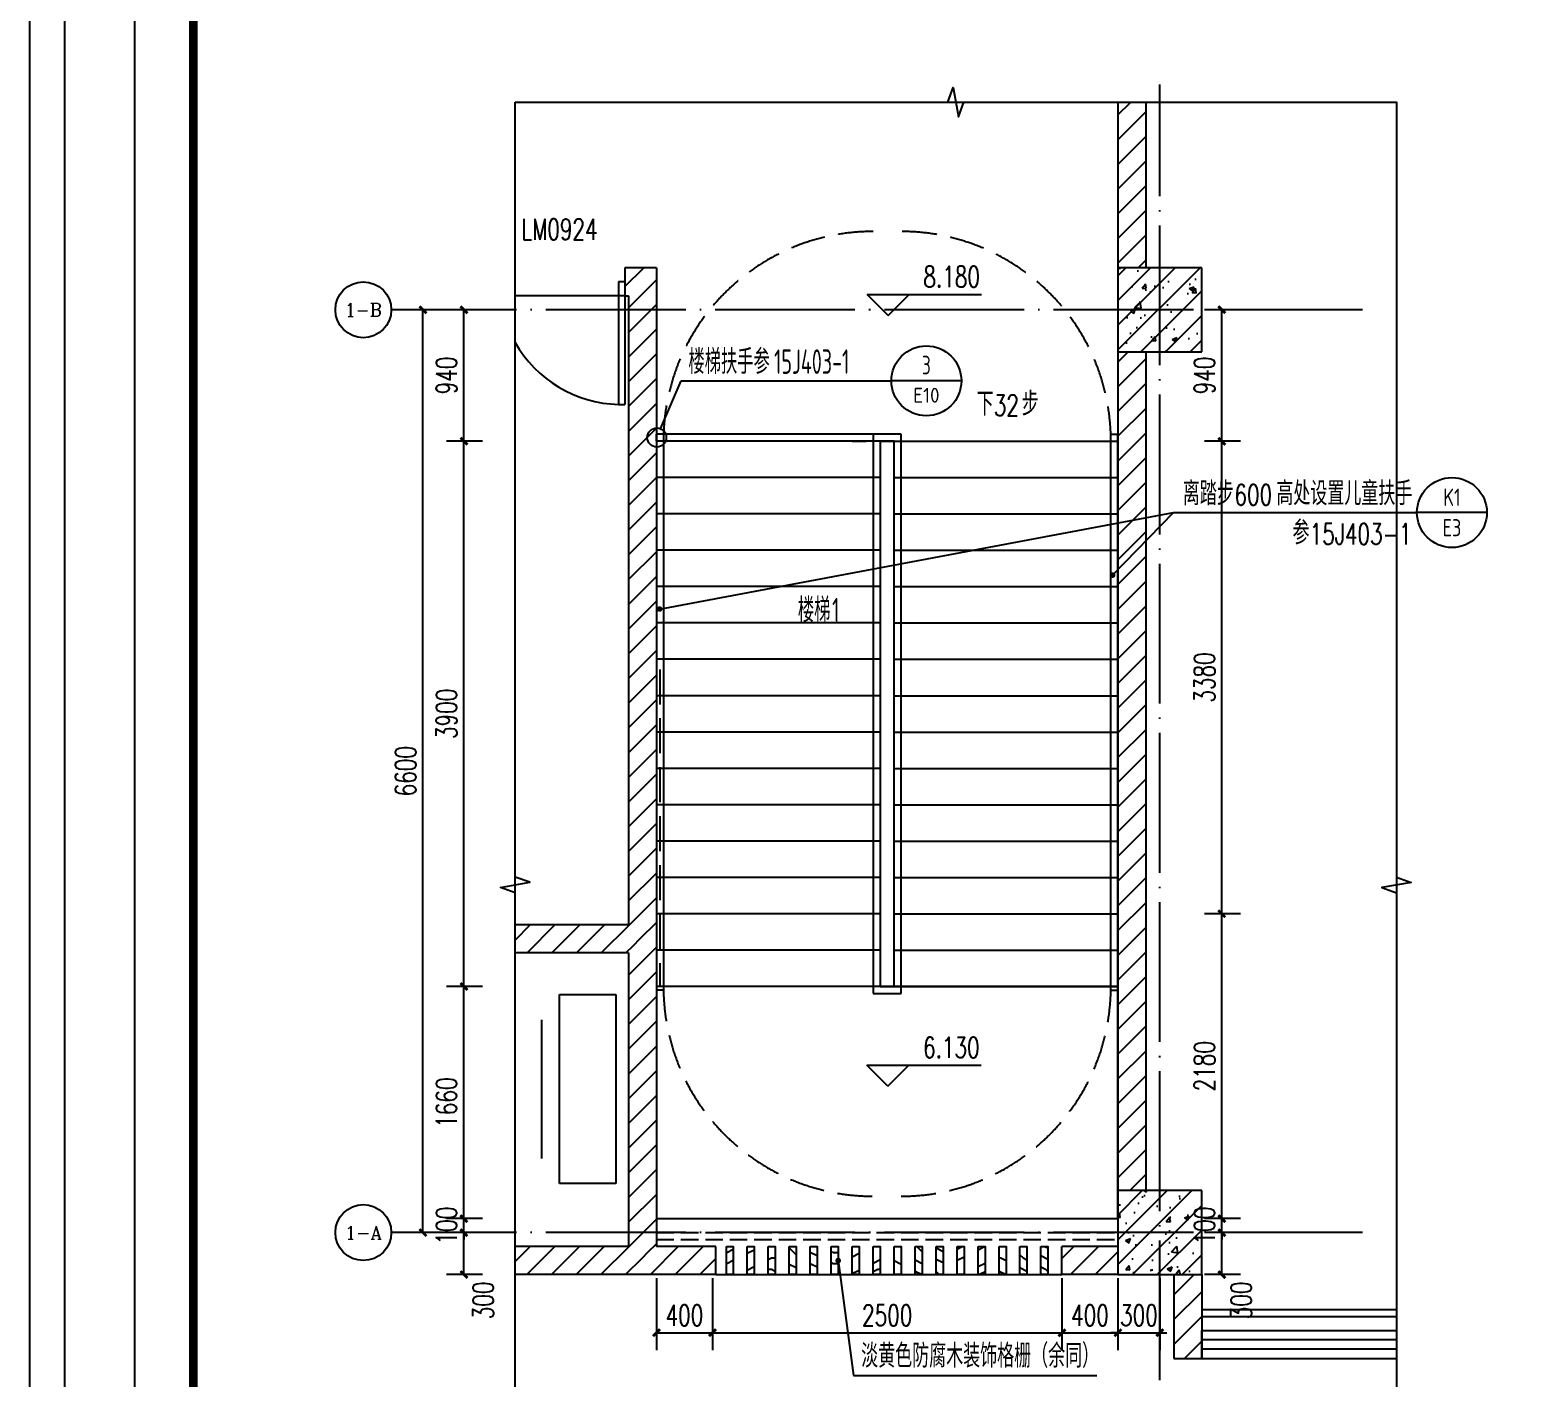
# Model space of a CAD drawing. Header units: millimetres. Extents: x -1048436 to -185795, y -983427 to 400387.
# Drawn here: x -621469 to -610831, y -683444 to -673799 of the extents above; entities that cross this region are included whole.
import ezdxf
from ezdxf.enums import TextEntityAlignment as Align

# ---------------------------------------------------------------- set-up
doc = ezdxf.new("R2010")
doc.units = ezdxf.units.MM
doc.header["$LTSCALE"] = 500
for name, pattern in [('A-FP_05$0$pln_L5$0$Col_L4$0$PHANTOM', [63.5, 31.75, -6.35, 6.35, -6.35, 6.35, -6.35]), ('DASH', [0.35, 0.25, -0.1]), ('DOTE', [2.42, 2, -0.2, 0.02, -0.2])]:
    doc.linetypes.add(name, pattern=pattern)
for name, color, linetype in [('C-SHET-TTLB', 11, 'Continuous'), ('COLUMN', 254, 'Continuous'), ('DIM_LEAD', 3, 'Continuous'), ('DIM_SYMB', 3, 'Continuous'), ('EVTR', 2, 'Continuous'), ('PUB_DIM', 3, 'Continuous'), ('PUB_HATCH', 8, 'Continuous'), ('PUB_TEXT', 7, 'Continuous'), ('STAIR', 2, 'Continuous'), ('WINDOW', 4, 'Continuous'), ('建-填充', 9, 'Continuous'), ('建-墙', 254, 'Continuous'), ('建-文字', 4, 'Continuous'), ('建-楼梯-扶手栏杆', 3, 'Continuous'), ('建-符号', 13, 'Continuous'), ('建-符号-门编号', 13, 'Continuous'), ('建-轴线', 16, 'DOTE'), ('建-门扇', 32, 'Continuous')]:
    doc.layers.add(name, color=color, linetype=linetype)
doc.styles.add('_TCH_AXIS', font='COMPLEX', dxfattribs={"bigfont": 'GBCBIG'})
doc.styles.add('_TCH_DIM', font='SIMPLEX', dxfattribs={"bigfont": 'GBCBIG'})
doc.styles.add('_TCH_DIM_T3', font='SIMPLEX', dxfattribs={"width": 0.705882, "bigfont": 'GBCBIG'})
doc.styles.add('_TCH_WINDOW', font='SIMPLEX', dxfattribs={"height": 3.5, "bigfont": 'GBCBIG'})
doc.styles.add('ECADI', font='hzs.shx', dxfattribs={"width": 0.7, "bigfont": 'hztxt.shx'})
doc.styles.add('XD2008', font='xd-hzs.shx', dxfattribs={"width": 0.7, "bigfont": 'xd-hztxt.shx'})
doc.dimstyles.new('_TCH_ARCH&&50', dxfattribs={"dimtxt": 148.75, "dimasz": 50, "dimexe": 125, "dimexo": 150, "dimgap": 50, "dimtad": 1, "dimdec": 0, "dimzin": 0, "dimdsep": 46, "dimtxsty": '_TCH_DIM_T3', "dimblk": 'ARCHTICK', "dimcen": 0.09, "dimclrt": 7, "dimazin": 2, "dimtfac": 1, "dimtdec": 0, "dimtix": 1, "dimtmove": 2, "dimatfit": 3, "dimldrblk": 'ARCHTICK', "dimfxl": 1, "dimtolj": 1, "dimtzin": 0, "dimarcsym": 0})
pattern_1 = [(45, (0, 89.76), (-88.388383, 88.388383), [])]
pattern_2 = [(45, (0, 0), (-88.388348, 88.388348), []), (50, (0, 0), (358.63009, -31.37607), [37.5, -412.5]), (355, (0, 0), (-69.37567, 376.09607), [30, -330]), (100.4514, (29.9, -2.6), (289.25469, 344.71977), [31.8701, -350.57106]), (46.1842, (0, 100), (533.62052, -82.7595), [56.25, -618.75]), (96.6356, (44.47, 93.1), (467.33135, 487.05894), [47.80514, -525.8565]), (351.1842, (0, 100), (467.33097, 487.0593), [45, -495]), (21, (50, 75), (298.45353, -201.30945), [37.5, -412.5]), (326, (50, 75), (121.65767, 362.57502), [30, -330]), (71.4514, (74.87, 58.22), (420.11131, 161.26525), [31.8701, -350.57106]), (37.5, (0, 0), (6.079928, 166.446927), [0, -326, 0, -335, 0, -331.25]), (7.5, (0, 0), (131.53477, 197.205856), [0, -191, 0, -318.5, 0, -126.25]), (327.5, (-111.5, 0), (266.911218, -11.277436), [0, -125, 0, -390, 0, -517.5]), (317.5, (-161.5, 0), (291.593085, 50.05249), [0, -162.5, 0, -259, 0, -367.5])]

# ---------------------------------------------------------------- blocks, each defined once
blk = doc.blocks.new('集团图框A1')
at = {"layer": 'C-SHET-TTLB'}
blk.add_line((259.85, -109.93), (259.85, -685.13), dxfattribs=at)
for points in [[(1095.85, -95.53), (1095.85, -699.53), (244.85, -699.53), (244.85, -95.53)], [(1090.85, -100.53), (1090.85, -694.53), (249.85, -694.53), (249.85, -100.53)]]:
    blk.add_lwpolyline(points, close=True, dxfattribs=at)
at = {"layer": 'C-SHET-TTLB', "const_width": 1.2}
blk.add_lwpolyline([(268.25, -110.53), (1080.85, -110.53), (1080.85, -684.53), (268.25, -684.53)], close=True, dxfattribs=at)
at = {"color": 2, "style": 'ECADI', "width": 0.7}
for tag, p in [('序号1', (1009.72, -381.88)), ('记要1', (1037.92, -381.9)), ('日期1', (1073.26, -381.71)), ('序号2', (1009.72, -387.77)), ('记要2', (1037.92, -387.79)), ('日期2', (1073.26, -387.6)), ('序号3', (1009.72, -393.63)), ('记要3', (1037.92, -393.65)), ('日期3', (1073.26, -393.46)), ('序号4', (1009.72, -399.51)), ('记要4', (1037.92, -399.53)), ('日期4', (1073.26, -399.35)), ('合作设计单位', (1042.53, -542.75)), ('审定人', (1041.84, -561.74)), ('审核人', (1041.84, -571.23)), ('设计总负责人', (1041.84, -580.99)), ('专业负责人', (1041.84, -591.72)), ('校对人', (1041.84, -601.96)), ('设计人', (1041.84, -611.83)), ('建设单位上', (1044.38, -619.93)), ('建设单位中', (1044.38, -623.89)), ('建设单位下', (1044.38, -627.74)), ('项目名称上', (1044.35, -632.3)), ('项目名称中', (1044.35, -636.38)), ('项目名称下', (1044.35, -640.33)), ('子项', (1043.59, -646.93)), ('图名上', (1044.47, -653.59)), ('图名中', (1044.47, -657.5)), ('图名下', (1044.47, -661.62)), ('工程编号', (1027.1, -667.58)), ('阶段', (1063.92, -667.61)), ('比例', (1025.96, -674.19)), ('专业', (1063.72, -673.97)), ('日期', (1026.1, -680.73)), ('图别、图号', (1066.05, -680.84))]:
    blk.add_attdef(tag, text='', height=3.5, dxfattribs=at).set_placement(p, align=Align.MIDDLE)
blk = doc.blocks.new('A1')
blk.add_blockref('集团图框A1', (-609654.51, -640037.88))
blk = doc.blocks.new('_ArchTick')
at = {"color": 0, "linetype": 'ByBlock', "const_width": 0.4}
blk.add_lwpolyline([(-0.5, -0.5), (0.5, 0.5)], dxfattribs=at)
blk = doc.blocks.new('*D264')
at = {"layer": 'Defpoints', "color": 0, "transparency": 16777216}
for p in [(-616987, -682577), (-616587, -682577), (-616587, -683118)]:
    blk.add_point(p, dxfattribs=at)
at = {"layer": 'PUB_DIM', "color": 0, "lineweight": -2, "transparency": 16777216}
for p, q in [((-616987, -682727), (-616987, -683243)), ((-616587, -682727), (-616587, -683243)), ((-616987, -683118), (-616587, -683118))]:
    blk.add_line(p, q, dxfattribs=at)
at = {"layer": 'PUB_DIM', "color": 0, "lineweight": -2, "transparency": 16777216, "xscale": 50, "yscale": 50, "zscale": 50, "rotation": 180}
blk.add_blockref('_ArchTick', (-616987, -683118), dxfattribs=at)
at = {"layer": 'PUB_DIM', "color": 0, "lineweight": -2, "transparency": 16777216, "xscale": 50, "yscale": 50, "zscale": 50}
blk.add_blockref('_ArchTick', (-616587, -683118), dxfattribs=at)
at = {"layer": 'PUB_DIM', "color": 7, "transparency": 16777216, "insert": (-616787, -682994), "char_height": 148.8, "attachment_point": 5, "style": '_TCH_DIM_T3'}
blk.add_mtext('\\A1;400', dxfattribs=at)
blk = doc.blocks.new('*D265')
at = {"layer": 'Defpoints', "color": 0, "transparency": 16777216}
for p in [(-616587, -682577), (-614087, -682577), (-614087, -683118)]:
    blk.add_point(p, dxfattribs=at)
at = {"layer": 'PUB_DIM', "color": 0, "lineweight": -2, "transparency": 16777216}
for p, q in [((-616587, -682727), (-616587, -683243)), ((-614087, -682727), (-614087, -683243)), ((-616587, -683118), (-614087, -683118))]:
    blk.add_line(p, q, dxfattribs=at)
at = {"layer": 'PUB_DIM', "color": 0, "lineweight": -2, "transparency": 16777216, "xscale": 50, "yscale": 50, "zscale": 50, "rotation": 180}
blk.add_blockref('_ArchTick', (-616587, -683118), dxfattribs=at)
at = {"layer": 'PUB_DIM', "color": 0, "lineweight": -2, "transparency": 16777216, "xscale": 50, "yscale": 50, "zscale": 50}
blk.add_blockref('_ArchTick', (-614087, -683118), dxfattribs=at)
at = {"layer": 'PUB_DIM', "color": 7, "transparency": 16777216, "insert": (-615337, -682994), "char_height": 148.8, "attachment_point": 5, "style": '_TCH_DIM_T3'}
blk.add_mtext('\\A1;2500', dxfattribs=at)
blk = doc.blocks.new('*D266')
at = {"layer": 'Defpoints', "color": 0, "transparency": 16777216}
for p in [(-614087, -682577), (-613687, -682577), (-613687, -683118)]:
    blk.add_point(p, dxfattribs=at)
at = {"layer": 'PUB_DIM', "color": 0, "lineweight": -2, "transparency": 16777216}
for p, q in [((-614087, -682727), (-614087, -683243)), ((-613687, -682727), (-613687, -683243)), ((-614087, -683118), (-613687, -683118))]:
    blk.add_line(p, q, dxfattribs=at)
at = {"layer": 'PUB_DIM', "color": 0, "lineweight": -2, "transparency": 16777216, "xscale": 50, "yscale": 50, "zscale": 50, "rotation": 180}
blk.add_blockref('_ArchTick', (-614087, -683118), dxfattribs=at)
at = {"layer": 'PUB_DIM', "color": 0, "lineweight": -2, "transparency": 16777216, "xscale": 50, "yscale": 50, "zscale": 50}
blk.add_blockref('_ArchTick', (-613687, -683118), dxfattribs=at)
at = {"layer": 'PUB_DIM', "color": 7, "transparency": 16777216, "insert": (-613887, -682994), "char_height": 148.8, "attachment_point": 5, "style": '_TCH_DIM_T3'}
blk.add_mtext('\\A1;400', dxfattribs=at)
blk = doc.blocks.new('*D267')
at = {"layer": 'Defpoints', "color": 0, "transparency": 16777216}
for p in [(-613687, -682577), (-613387, -682577), (-613387, -683118)]:
    blk.add_point(p, dxfattribs=at)
at = {"layer": 'PUB_DIM', "color": 0, "lineweight": -2, "transparency": 16777216}
for p, q in [((-613687, -682727), (-613687, -683243)), ((-613387, -682727), (-613387, -683243)), ((-613687, -683118), (-613737, -683118)), ((-613687, -683118), (-613387, -683118)), ((-613387, -683118), (-613337, -683118))]:
    blk.add_line(p, q, dxfattribs=at)
at = {"layer": 'PUB_DIM', "color": 0, "lineweight": -2, "transparency": 16777216, "xscale": 50, "yscale": 50, "zscale": 50}
blk.add_blockref('_ArchTick', (-613687, -683118), dxfattribs=at)
at = {"layer": 'PUB_DIM', "color": 0, "lineweight": -2, "transparency": 16777216, "xscale": 50, "yscale": 50, "zscale": 50, "rotation": 180}
blk.add_blockref('_ArchTick', (-613387, -683118), dxfattribs=at)
at = {"layer": 'PUB_DIM', "color": 7, "transparency": 16777216, "insert": (-613537, -682994), "char_height": 148.8, "attachment_point": 5, "style": '_TCH_DIM_T3'}
blk.add_mtext('\\A1;300', dxfattribs=at)
blk = doc.blocks.new('*D2505')
at = {"layer": 'Defpoints', "color": 0, "transparency": 16777216}
for p in [(-612944, -675802), (-612661, -675802), (-612661, -676742)]:
    blk.add_point(p, dxfattribs=at)
at = {"layer": 'PUB_DIM', "color": 0, "lineweight": -2, "transparency": 16777216}
for p, q in [((-612811, -675802), (-613069, -675802)), ((-612944, -676742), (-612944, -675802)), ((-612811, -676742), (-613069, -676742))]:
    blk.add_line(p, q, dxfattribs=at)
at = {"layer": 'PUB_DIM', "color": 0, "lineweight": -2, "transparency": 16777216, "xscale": 50, "yscale": 50, "zscale": 50}
for p, rotation in [((-612944, -675802), 90), ((-612944, -676742), 270)]:
    blk.add_blockref('_ArchTick', p, dxfattribs=dict(at, rotation=rotation))
at = {"layer": 'PUB_DIM', "color": 7, "transparency": 16777216, "insert": (-613068, -676272), "char_height": 148.8, "attachment_point": 5, "rotation": 90, "style": '_TCH_DIM_T3'}
blk.add_mtext('\\A1;940', dxfattribs=at)
blk = doc.blocks.new('*D2506')
at = {"layer": 'Defpoints', "color": 0, "transparency": 16777216}
for p in [(-612944, -676742), (-612661, -676742), (-612661, -680122)]:
    blk.add_point(p, dxfattribs=at)
at = {"layer": 'PUB_DIM', "color": 0, "lineweight": -2, "transparency": 16777216}
for p, q in [((-612811, -676742), (-613069, -676742)), ((-612944, -680122), (-612944, -676742)), ((-612811, -680122), (-613069, -680122))]:
    blk.add_line(p, q, dxfattribs=at)
at = {"layer": 'PUB_DIM', "color": 0, "lineweight": -2, "transparency": 16777216, "xscale": 50, "yscale": 50, "zscale": 50}
for p, rotation in [((-612944, -676742), 90), ((-612944, -680122), 270)]:
    blk.add_blockref('_ArchTick', p, dxfattribs=dict(at, rotation=rotation))
at = {"layer": 'PUB_DIM', "color": 7, "transparency": 16777216, "insert": (-613068, -678432), "char_height": 148.8, "attachment_point": 5, "rotation": 90, "style": '_TCH_DIM_T3'}
blk.add_mtext('\\A1;3380', dxfattribs=at)
blk = doc.blocks.new('*D2507')
at = {"layer": 'Defpoints', "color": 0, "transparency": 16777216}
for p in [(-612944, -680122), (-612661, -680122), (-612661, -682302)]:
    blk.add_point(p, dxfattribs=at)
at = {"layer": 'PUB_DIM', "color": 0, "lineweight": -2, "transparency": 16777216}
for p, q in [((-612811, -680122), (-613069, -680122)), ((-612944, -682302), (-612944, -680122)), ((-612811, -682302), (-613069, -682302))]:
    blk.add_line(p, q, dxfattribs=at)
at = {"layer": 'PUB_DIM', "color": 0, "lineweight": -2, "transparency": 16777216, "xscale": 50, "yscale": 50, "zscale": 50}
for p, rotation in [((-612944, -680122), 90), ((-612944, -682302), 270)]:
    blk.add_blockref('_ArchTick', p, dxfattribs=dict(at, rotation=rotation))
at = {"layer": 'PUB_DIM', "color": 7, "transparency": 16777216, "insert": (-613068, -681212), "char_height": 148.8, "attachment_point": 5, "rotation": 90, "style": '_TCH_DIM_T3'}
blk.add_mtext('\\A1;2180', dxfattribs=at)
blk = doc.blocks.new('*D2508')
at = {"layer": 'Defpoints', "color": 0, "transparency": 16777216}
for p in [(-612944, -682302), (-612661, -682302), (-612661, -682402)]:
    blk.add_point(p, dxfattribs=at)
at = {"layer": 'PUB_DIM', "color": 0, "lineweight": -2, "transparency": 16777216}
for p, q in [((-612944, -682302), (-612944, -682252)), ((-612811, -682302), (-613069, -682302)), ((-612944, -682402), (-612944, -682302)), ((-612811, -682402), (-613069, -682402)), ((-612944, -682402), (-612944, -682452))]:
    blk.add_line(p, q, dxfattribs=at)
at = {"layer": 'PUB_DIM', "color": 0, "lineweight": -2, "transparency": 16777216, "xscale": 50, "yscale": 50, "zscale": 50}
for p, rotation in [((-612944, -682302), 270), ((-612944, -682402), 90)]:
    blk.add_blockref('_ArchTick', p, dxfattribs=dict(at, rotation=rotation))
at = {"layer": 'PUB_DIM', "color": 7, "transparency": 16777216, "insert": (-613068, -682352), "char_height": 148.8, "attachment_point": 5, "rotation": 90, "style": '_TCH_DIM_T3'}
blk.add_mtext('\\A1;100', dxfattribs=at)
blk = doc.blocks.new('*D2509')
at = {"layer": 'Defpoints', "color": 0, "transparency": 16777216}
for p in [(-612944, -682402), (-612661, -682402), (-612661, -682702)]:
    blk.add_point(p, dxfattribs=at)
at = {"layer": 'PUB_DIM', "color": 0, "lineweight": -2, "transparency": 16777216}
for p, q in [((-612811, -682402), (-613069, -682402)), ((-612944, -682702), (-612944, -682402)), ((-612811, -682702), (-613069, -682702))]:
    blk.add_line(p, q, dxfattribs=at)
at = {"layer": 'PUB_DIM', "color": 0, "lineweight": -2, "transparency": 16777216, "xscale": 50, "yscale": 50, "zscale": 50}
for p, rotation in [((-612944, -682402), 90), ((-612944, -682702), 270)]:
    blk.add_blockref('_ArchTick', p, dxfattribs=dict(at, rotation=rotation))
at = {"layer": 'PUB_DIM', "color": 7, "transparency": 16777216, "insert": (-612806, -682887), "char_height": 148.8, "attachment_point": 5, "rotation": 90, "style": '_TCH_DIM_T3'}
blk.add_mtext('\\A1;300', dxfattribs=at)
blk = doc.blocks.new('*D2510')
at = {"layer": 'Defpoints', "color": 0, "transparency": 16777216}
for p in [(-618657, -675802), (-618431, -675802), (-618431, -682402)]:
    blk.add_point(p, dxfattribs=at)
at = {"layer": 'PUB_DIM', "color": 0, "lineweight": -2, "transparency": 16777216}
for p, q in [((-618581, -675802), (-618782, -675802)), ((-618657, -682402), (-618657, -675802)), ((-618581, -682402), (-618782, -682402))]:
    blk.add_line(p, q, dxfattribs=at)
at = {"layer": 'PUB_DIM', "color": 0, "lineweight": -2, "transparency": 16777216, "xscale": 50, "yscale": 50, "zscale": 50}
for p, rotation in [((-618657, -675802), 90), ((-618657, -682402), 270)]:
    blk.add_blockref('_ArchTick', p, dxfattribs=dict(at, rotation=rotation))
at = {"layer": 'PUB_DIM', "color": 7, "transparency": 16777216, "insert": (-618781, -679102), "char_height": 148.8, "attachment_point": 5, "rotation": 90, "style": '_TCH_DIM_T3'}
blk.add_mtext('\\A1;6600', dxfattribs=at)
blk = doc.blocks.new('*D2511')
at = {"layer": 'Defpoints', "color": 0, "transparency": 16777216}
for p in [(-618364, -675802), (-618082, -675802), (-618082, -676742)]:
    blk.add_point(p, dxfattribs=at)
at = {"layer": 'PUB_DIM', "color": 0, "lineweight": -2, "transparency": 16777216}
for p, q in [((-618232, -675802), (-618489, -675802)), ((-618364, -676742), (-618364, -675802)), ((-618232, -676742), (-618489, -676742))]:
    blk.add_line(p, q, dxfattribs=at)
at = {"layer": 'PUB_DIM', "color": 0, "lineweight": -2, "transparency": 16777216, "xscale": 50, "yscale": 50, "zscale": 50}
for p, rotation in [((-618364, -675802), 90), ((-618364, -676742), 270)]:
    blk.add_blockref('_ArchTick', p, dxfattribs=dict(at, rotation=rotation))
at = {"layer": 'PUB_DIM', "color": 7, "transparency": 16777216, "insert": (-618488, -676272), "char_height": 148.8, "attachment_point": 5, "rotation": 90, "style": '_TCH_DIM_T3'}
blk.add_mtext('\\A1;940', dxfattribs=at)
blk = doc.blocks.new('*D2512')
at = {"layer": 'Defpoints', "color": 0, "transparency": 16777216}
for p in [(-618364, -676742), (-618082, -676742), (-618082, -680642)]:
    blk.add_point(p, dxfattribs=at)
at = {"layer": 'PUB_DIM', "color": 0, "lineweight": -2, "transparency": 16777216}
for p, q in [((-618232, -676742), (-618489, -676742)), ((-618364, -680642), (-618364, -676742)), ((-618232, -680642), (-618489, -680642))]:
    blk.add_line(p, q, dxfattribs=at)
at = {"layer": 'PUB_DIM', "color": 0, "lineweight": -2, "transparency": 16777216, "xscale": 50, "yscale": 50, "zscale": 50}
for p, rotation in [((-618364, -676742), 90), ((-618364, -680642), 270)]:
    blk.add_blockref('_ArchTick', p, dxfattribs=dict(at, rotation=rotation))
at = {"layer": 'PUB_DIM', "color": 7, "transparency": 16777216, "insert": (-618488, -678692), "char_height": 148.8, "attachment_point": 5, "rotation": 90, "style": '_TCH_DIM_T3'}
blk.add_mtext('\\A1;3900', dxfattribs=at)
blk = doc.blocks.new('*D2513')
at = {"layer": 'Defpoints', "color": 0, "transparency": 16777216}
for p in [(-618364, -680642), (-618082, -680642), (-618082, -682302)]:
    blk.add_point(p, dxfattribs=at)
at = {"layer": 'PUB_DIM', "color": 0, "lineweight": -2, "transparency": 16777216}
for p, q in [((-618232, -680642), (-618489, -680642)), ((-618364, -682302), (-618364, -680642)), ((-618232, -682302), (-618489, -682302))]:
    blk.add_line(p, q, dxfattribs=at)
at = {"layer": 'PUB_DIM', "color": 0, "lineweight": -2, "transparency": 16777216, "xscale": 50, "yscale": 50, "zscale": 50}
for p, rotation in [((-618364, -680642), 90), ((-618364, -682302), 270)]:
    blk.add_blockref('_ArchTick', p, dxfattribs=dict(at, rotation=rotation))
at = {"layer": 'PUB_DIM', "color": 7, "transparency": 16777216, "insert": (-618488, -681472), "char_height": 148.8, "attachment_point": 5, "rotation": 90, "style": '_TCH_DIM_T3'}
blk.add_mtext('\\A1;1660', dxfattribs=at)
blk = doc.blocks.new('*D2514')
at = {"layer": 'Defpoints', "color": 0, "transparency": 16777216}
for p in [(-618364, -682302), (-618082, -682302), (-618082, -682402)]:
    blk.add_point(p, dxfattribs=at)
at = {"layer": 'PUB_DIM', "color": 0, "lineweight": -2, "transparency": 16777216}
for p, q in [((-618364, -682302), (-618364, -682252)), ((-618232, -682302), (-618489, -682302)), ((-618364, -682402), (-618364, -682302)), ((-618232, -682402), (-618489, -682402)), ((-618364, -682402), (-618364, -682452))]:
    blk.add_line(p, q, dxfattribs=at)
at = {"layer": 'PUB_DIM', "color": 0, "lineweight": -2, "transparency": 16777216, "xscale": 50, "yscale": 50, "zscale": 50}
for p, rotation in [((-618364, -682302), 270), ((-618364, -682402), 90)]:
    blk.add_blockref('_ArchTick', p, dxfattribs=dict(at, rotation=rotation))
at = {"layer": 'PUB_DIM', "color": 7, "transparency": 16777216, "insert": (-618488, -682352), "char_height": 148.8, "attachment_point": 5, "rotation": 90, "style": '_TCH_DIM_T3'}
blk.add_mtext('\\A1;100', dxfattribs=at)
blk = doc.blocks.new('*D2515')
at = {"layer": 'Defpoints', "color": 0, "transparency": 16777216}
for p in [(-618364, -682402), (-618082, -682402), (-618082, -682702)]:
    blk.add_point(p, dxfattribs=at)
at = {"layer": 'PUB_DIM', "color": 0, "lineweight": -2, "transparency": 16777216}
for p, q in [((-618232, -682402), (-618489, -682402)), ((-618364, -682702), (-618364, -682402)), ((-618232, -682702), (-618489, -682702))]:
    blk.add_line(p, q, dxfattribs=at)
at = {"layer": 'PUB_DIM', "color": 0, "lineweight": -2, "transparency": 16777216, "xscale": 50, "yscale": 50, "zscale": 50}
for p, rotation in [((-618364, -682402), 90), ((-618364, -682702), 270)]:
    blk.add_blockref('_ArchTick', p, dxfattribs=dict(at, rotation=rotation))
at = {"layer": 'PUB_DIM', "color": 7, "transparency": 16777216, "insert": (-618226, -682887), "char_height": 148.8, "attachment_point": 5, "rotation": 90, "style": '_TCH_DIM_T3'}
blk.add_mtext('\\A1;300', dxfattribs=at)

msp = doc.modelspace()

# ---------------------------------------------------------------- hatches: boundary and pattern name
at = {"layer": 'PUB_HATCH'}
h = msp.add_hatch(dxfattribs=at)
h.set_pattern_fill('钢筋混凝土', color=256, scale=50, style=0)
h.set_pattern_definition(pattern_2)
h.paths.add_polyline_path([(-613687.4, -676101.9), (-613087.4, -676101.9), (-613087.4, -675501.9), (-613687.4, -675501.9)])
h = msp.add_hatch(dxfattribs=at)
h.set_pattern_fill('钢筋混凝土', color=256, scale=50, style=0)
h.set_pattern_definition(pattern_2)
h.paths.add_polyline_path([(-613687.4, -682701.9), (-613087.4, -682701.9), (-613087.4, -682101.9), (-613687.4, -682101.9)])
at = {"layer": '建-填充'}
h = msp.add_hatch(dxfattribs=at)
h.set_pattern_fill('普通砖', color=256, scale=50, style=0)
h.set_pattern_definition(pattern_1)
h.paths.add_polyline_path([(-613687.4, -675501.9), (-613487.4, -675501.9), (-613487.4, -674316.7), (-613687.4, -674316.7)])
h = msp.add_hatch(dxfattribs=at)
h.set_pattern_fill('普通砖', color=256, scale=50, style=0)
h.set_pattern_definition(pattern_1)
h.paths.add_polyline_path([(-616987.4, -675501.9), (-617212.4, -675501.9), (-617212.4, -675701.9), (-617187.4, -675701.9)])
h = msp.add_hatch(dxfattribs=at)
h.set_pattern_fill('普通砖', color=256, scale=50, style=0)
h.set_pattern_definition(pattern_1)
h.paths.add_polyline_path([(-616987.4, -675501.9), (-617187.4, -675701.9), (-617187.4, -680201.9), (-617120.8, -680301.9), (-616987.4, -680301.9)])
h = msp.add_hatch(dxfattribs=at)
h.set_pattern_fill('普通砖', color=256, scale=50, style=0)
h.set_pattern_definition(pattern_1)
h.paths.add_polyline_path([(-613687.4, -682101.9), (-613487.4, -682101.9), (-613487.4, -676101.9), (-613687.4, -676101.9)])
h = msp.add_hatch(dxfattribs=at)
h.set_pattern_fill('普通砖', color=256, scale=50, style=0)
h.set_pattern_definition(pattern_1)
h.paths.add_polyline_path([(-617120.8, -680301.9), (-617187.4, -680201.9), (-617997.9, -680201.9), (-617997.9, -680401.9), (-617187.4, -680401.9)])
h = msp.add_hatch(dxfattribs=at)
h.set_pattern_fill('普通砖', color=256, scale=50, style=0)
h.set_pattern_definition(pattern_1)
h.paths.add_polyline_path([(-617120.8, -680301.9), (-617187.4, -680401.9), (-617187.4, -682501.9), (-617087.4, -682568.6), (-616987.4, -682501.9), (-616987.4, -680301.9)])
h = msp.add_hatch(dxfattribs=at)
h.set_pattern_fill('普通砖', color=256, scale=50, style=0)
h.set_pattern_definition(pattern_1)
h.paths.add_polyline_path([(-617087.4, -682568.6), (-617187.4, -682501.9), (-617997.9, -682501.9), (-617997.9, -682701.9), (-617087.4, -682701.9)])
h = msp.add_hatch(dxfattribs=at)
h.set_pattern_fill('普通砖', color=256, scale=50, style=0)
h.set_pattern_definition(pattern_1)
h.paths.add_polyline_path([(-616562.4, -682501.9), (-616987.4, -682501.9), (-617087.4, -682568.6), (-617087.4, -682701.9), (-616562.4, -682701.9)])
at = {"layer": '建-填充', "linetype": 'A-FP_05$0$pln_L5$0$Col_L4$0$PHANTOM'}
h = msp.add_hatch(dxfattribs=at)
h.set_pattern_fill('木纹01', color=256, scale=200)
h.set_pattern_definition([(0, (104315.25, -98864), (800, 800), [40, -760]), (0, (103755.25, -98784), (800, 800), [80, -720]), (0, (104275.25, -98744), (800, 800), [40, -760]), (0, (103795.25, -98664), (800, 800), [40, -760]), (0, (104275.25, -98624), (800, 800), [40, -760]), (0, (103835.25, -98584), (800, 800), [40, -760]), (0, (104275.25, -98544), (800, 800), [40, -760]), (0, (103835.25, -98464), (800, 800), [40, -440, 40, -280]), (0, (103835.25, -98384), (800, 800), [80, -400, 40, -280]), (0, (103795.25, -98264), (800, 800), [40, -120, 40, -320, 40, -240]), (0, (103755.25, -98184), (800, 800), [40, -160, 80, -520]), (0, (104275.25, -98144), (800, 800), [40, -760]), (0, (103755.25, -98104), (800, 800), [40, -200, 40, -520]), (45, (103675.25, -98864), (9e-14, 800), [113.1368, -1018.23405]), (45, (104355.25, -98864), (9e-14, 800), [226.27416, -905.0967]), (45, (104355.25, -98464), (9e-14, 800), [56.568, -1074.80285]), (45, (103675.25, -98384), (9e-14, 800), [169.7056, -961.66525]), (45, (104355.25, -98384), (9e-14, 800), [282.8427, -848.5281]), (45, (104355.25, -98264), (9e-14, 800), [169.7056, -961.66525]), (315, (104195.25, -98184), (800, -2e-13), [56.568, -1074.80285]), (315, (103915.25, -98824), (800, -2e-13), [113.1368, -1018.23405]), (315, (103955.25, -98504), (800, -2e-13), [113.1368, -1018.23405]), (315, (104195.25, -98664), (800, -2e-13), [113.1368, -1018.23405]), (315, (104155.25, -98344), (800, -2e-13), [113.1368, -1018.23405]), (315, (104195.25, -98264), (800, -2e-13), [169.7056, -961.66525]), (315, (103995.25, -98744), (800, -2e-13), [169.7056, -961.66525]), (315, (104115.25, -98704), (800, -2e-13), [169.7056, -961.66525]), (315, (103995.25, -98424), (800, -2e-13), [169.7056, -961.66525]), (315, (104075.25, -98384), (800, -2e-13), [169.7056, -961.66525]), (26.56505, (103715.25, -98704), (800, 3e-07), [89.4427, -1699.41166]), (26.56505, (104315.25, -98744), (800, 3e-07), [357.7709, -1431.0835]), (26.56505, (104315.25, -98624), (800, 3e-07), [357.7709, -1431.0835]), (26.56505, (104315.25, -98544), (800, 3e-07), [357.7712, -536, 178.888, -716.19518]), (26.56505, (104395.25, -98424), (800, 3e-07), [89.4427, -1699.41166]), (26.56505, (103675.25, -98144), (800, 3e-07), [89.4427, -1699.41166]), (26.56505, (104315.25, -98144), (800, 3e-07), [178.88544, -1609.96894]), (333.43495, (104115.25, -98864), (800, -3e-07), [178.88544, -1609.96894]), (333.43495, (103835.25, -98664), (800, -3e-07), [178.88544, -1609.96894]), (333.43495, (103835.25, -98784), (800, -3e-07), [89.4427, -1699.40894]), (333.43495, (103875.25, -98584), (800, -3e-07), [268.32816, -1520.5262]), (333.43495, (104035.25, -98584), (800, -3e-07), [178.88544, -1609.96894]), (333.43495, (104115.25, -98544), (800, -3e-07), [178.88544, -1609.96894]), (333.43495, (103875.25, -98464), (800, -3e-07), [89.4427, -1699.40894]), (333.43495, (103915.25, -98384), (800, -3e-07), [89.4427, -1699.40894]), (333.43495, (104235.25, -98224), (800, -3e-07), [89.4427, -1699.40894]), (333.43495, (104195.25, -98504), (800, -3e-07), [89.4427, -1699.40894]), (333.43495, (103835.25, -98264), (800, -3e-07), [268.32816, -1520.5262]), (333.43495, (103795.25, -98184), (800, -3e-07), [178.88544, -1609.96894]), (333.43495, (104235.25, -98424), (800, -3e-07), [89.44, -804.96, 89.44, -805.01438]), (333.43495, (103995.25, -98264), (800, -3e-07), [178.88544, -1609.96894]), (333.43495, (104035.25, -98184), (800, -3e-07), [178.88544, -1609.96894]), (333.43495, (103795.25, -98104), (800, -3e-07), [178.88544, -1609.96894]), (333.43495, (104035.25, -98104), (800, -3e-07), [178.88544, -1609.96894])])
h.paths.add_polyline_path([(-614237.4, -682501.9), (-614187.4, -682501.9), (-614187.4, -682701.9), (-614237.4, -682701.9)])
h.paths.add_polyline_path([(-614387.4, -682501.9), (-614337.4, -682501.9), (-614337.4, -682701.9), (-614387.4, -682701.9)])
h.paths.add_polyline_path([(-614537.4, -682501.9), (-614487.4, -682501.9), (-614487.4, -682701.9), (-614537.4, -682701.9)])
h.paths.add_polyline_path([(-614687.4, -682501.9), (-614637.4, -682501.9), (-614637.4, -682701.9), (-614687.4, -682701.9)])
h.paths.add_polyline_path([(-614837.4, -682501.9), (-614787.4, -682501.9), (-614787.4, -682701.9), (-614837.4, -682701.9)])
h.paths.add_polyline_path([(-614987.4, -682501.9), (-614937.4, -682501.9), (-614937.4, -682701.9), (-614987.4, -682701.9)])
h.paths.add_polyline_path([(-615137.4, -682501.9), (-615087.4, -682501.9), (-615087.4, -682701.9), (-615137.4, -682701.9)])
h.paths.add_polyline_path([(-615287.4, -682501.9), (-615237.4, -682501.9), (-615237.4, -682701.9), (-615287.4, -682701.9)])
h.paths.add_polyline_path([(-615437.4, -682501.9), (-615387.4, -682501.9), (-615387.4, -682701.9), (-615437.4, -682701.9)])
h.paths.add_polyline_path([(-615587.4, -682501.9), (-615537.4, -682501.9), (-615537.4, -682701.9), (-615587.4, -682701.9)])
h.paths.add_polyline_path([(-615737.4, -682501.9), (-615687.4, -682501.9), (-615687.4, -682701.9), (-615737.4, -682701.9)])
h.paths.add_polyline_path([(-615887.4, -682501.9), (-615837.4, -682501.9), (-615837.4, -682701.9), (-615887.4, -682701.9)])
h.paths.add_polyline_path([(-616037.4, -682501.9), (-615987.4, -682501.9), (-615987.4, -682701.9), (-616037.4, -682701.9)])
h.paths.add_polyline_path([(-616187.4, -682501.9), (-616137.4, -682501.9), (-616137.4, -682701.9), (-616187.4, -682701.9)])
h.paths.add_polyline_path([(-616337.4, -682501.9), (-616287.4, -682501.9), (-616287.4, -682701.9), (-616337.4, -682701.9)])
h.paths.add_polyline_path([(-616487.4, -682501.9), (-616437.4, -682501.9), (-616437.4, -682701.9), (-616487.4, -682701.9)])
at = {"layer": '建-填充'}
h = msp.add_hatch(dxfattribs=at)
h.set_pattern_fill('普通砖', color=256, scale=50, style=0)
h.set_pattern_definition(pattern_1)
h.paths.add_polyline_path([(-613687.4, -682701.9), (-613687.4, -682501.9), (-614087.4, -682501.9), (-614087.4, -682701.9)])
h = msp.add_hatch(dxfattribs=at)
h.set_pattern_fill('普通砖', color=256, scale=50, style=0)
h.set_pattern_definition(pattern_1)
h.paths.add_polyline_path([(-613087.4, -682701.9), (-613287.4, -682701.9), (-613287.4, -683301.9), (-613087.4, -683101.9)])
h = msp.add_hatch(dxfattribs=at)
h.set_pattern_fill('普通砖', color=256, scale=50, style=0)
h.set_pattern_definition(pattern_1)
h.paths.add_polyline_path([(-613287.4, -683301.9), (-613087.4, -683301.9), (-613087.4, -683101.9)])

# ---------------------------------------------------------------- linework, layer by layer
msp.add_line((-616562.4, -682701.9), (-614087.4, -682701.9))
for points in [[(-617997.9, -674316.7), (-611694.8, -674316.7), (-611694.8, -685513.9), (-617997.9, -685513.9)], [(-616487.4, -682501.9), (-616437.4, -682501.9), (-616437.4, -682701.9), (-616487.4, -682701.9)], [(-616337.4, -682501.9), (-616287.4, -682501.9), (-616287.4, -682701.9), (-616337.4, -682701.9)], [(-616187.4, -682501.9), (-616137.4, -682501.9), (-616137.4, -682701.9), (-616187.4, -682701.9)], [(-616037.4, -682501.9), (-615987.4, -682501.9), (-615987.4, -682701.9), (-616037.4, -682701.9)], [(-615887.4, -682501.9), (-615837.4, -682501.9), (-615837.4, -682701.9), (-615887.4, -682701.9)], [(-615737.4, -682501.9), (-615687.4, -682501.9), (-615687.4, -682701.9), (-615737.4, -682701.9)], [(-615587.4, -682501.9), (-615537.4, -682501.9), (-615537.4, -682701.9), (-615587.4, -682701.9)], [(-615437.4, -682501.9), (-615387.4, -682501.9), (-615387.4, -682701.9), (-615437.4, -682701.9)], [(-615287.4, -682501.9), (-615237.4, -682501.9), (-615237.4, -682701.9), (-615287.4, -682701.9)], [(-615137.4, -682501.9), (-615087.4, -682501.9), (-615087.4, -682701.9), (-615137.4, -682701.9)], [(-614987.4, -682501.9), (-614937.4, -682501.9), (-614937.4, -682701.9), (-614987.4, -682701.9)], [(-614837.4, -682501.9), (-614787.4, -682501.9), (-614787.4, -682701.9), (-614837.4, -682701.9)], [(-614687.4, -682501.9), (-614637.4, -682501.9), (-614637.4, -682701.9), (-614687.4, -682701.9)], [(-614537.4, -682501.9), (-614487.4, -682501.9), (-614487.4, -682701.9), (-614537.4, -682701.9)], [(-614387.4, -682501.9), (-614337.4, -682501.9), (-614337.4, -682701.9), (-614387.4, -682701.9)], [(-614237.4, -682501.9), (-614187.4, -682501.9), (-614187.4, -682701.9), (-614237.4, -682701.9)]]:
    msp.add_lwpolyline(points, close=True)
at = {"layer": 'COLUMN'}
for p, q in [((-613087.4, -675501.9), (-613687.4, -675501.9)), ((-613687.4, -675501.9), (-613687.4, -676101.9)), ((-613087.4, -676101.9), (-613087.4, -675501.9)), ((-613687.4, -676101.9), (-613087.4, -676101.9)), ((-613087.4, -682101.9), (-613687.4, -682101.9)), ((-613687.4, -682101.9), (-613687.4, -682701.9)), ((-613087.4, -682701.9), (-613087.4, -682101.9)), ((-613687.4, -682701.9), (-613087.4, -682701.9))]:
    msp.add_line(p, q, dxfattribs=at)
at = {"layer": 'DIM_LEAD'}
for p, q in [((-616964.5, -677942.2), (-613289.1, -677252.3)), ((-613725, -677699.7), (-613289.1, -677252.3)), ((-613289.1, -677252.3), (-611548.4, -677252.3)), ((-615687.4, -682601.9), (-615579, -683423.3)), ((-615579, -683423.3), (-613838.3, -683423.3))]:
    msp.add_line(p, q, dxfattribs=at)
at = {"layer": 'DIM_LEAD', "const_width": 20}
for points in [[(-613732, -677706.9, 1), (-613718, -677692.5, 1)], [(-616974.4, -677944, 1), (-616954.7, -677940.3, 1)], [(-615688.7, -682592, 1), (-615686.1, -682611.8, 1)]]:
    msp.add_lwpolyline(points, format="xyb", close=True, dxfattribs=at)
at = {"layer": 'DIM_SYMB'}
msp.add_lwpolyline([(-614487.4, -676611.9, 0, 0, 0), (-614487.4, -681441.9, 0, 0, 0), (-616187.4, -681441.9, 0, 0, 0), (-616187.4, -677021.9, 40, 0, 0), (-616187.4, -676871.9, 0, 0, 0)], format="xyseb", dxfattribs=at)
at = {"layer": 'EVTR'}
for p, q in [((-617680.4, -682051.4), (-617680.4, -680700.2)), ((-617680.4, -680700.2), (-617276.8, -680700.2)), ((-617276.8, -680700.2), (-617276.8, -682051.4)), ((-617809.1, -680880.8), (-617809.1, -681870.8)), ((-617276.8, -682051.4), (-617680.4, -682051.4))]:
    msp.add_line(p, q, dxfattribs=at)
at = {"layer": 'PUB_HATCH', "color": 8, "linetype": 'DASH', "ltscale": 2}
msp.add_line((-616962.4, -678373.8), (-616962.4, -680641.9), dxfattribs=at)
for centre, start, end in [((-615437.4, -676741.9), 90, 180), ((-615237.4, -676741.9), 0, 90), ((-615437.4, -680641.9), 180, 270), ((-615437.4, -680641.9), 180, 270), ((-615237.4, -680641.9), 270, 0), ((-615237.4, -680641.9), 270, 0)]:
    msp.add_arc(centre, 1500, start, end, dxfattribs=at)
at = {"layer": 'STAIR'}
for p, q in [((-615237.4, -676691.9), (-616987.4, -676691.9)), ((-616987.4, -676741.9), (-616987.4, -676691.9)), ((-616987.4, -676741.9), (-616987.4, -680641.9)), ((-615387.4, -676741.9), (-616987.4, -676741.9)), ((-615287.4, -676741.9), (-616987.4, -676741.9)), ((-616987.4, -676741.9), (-616987.4, -680666.9)), ((-616937.4, -676741.9), (-616987.4, -676741.9)), ((-616937.4, -676741.9), (-616937.4, -680666.9)), ((-615587.4, -676741.9), (-615487.4, -676741.9)), ((-615237.4, -676691.9), (-615437.4, -676691.9)), ((-615437.4, -676691.9), (-615437.4, -680691.9)), ((-615437.4, -676741.9), (-615437.4, -680691.9)), ((-615387.4, -676741.9), (-615437.4, -676741.9)), ((-615387.4, -676741.9), (-615287.4, -676741.9)), ((-615287.4, -676741.9), (-615387.4, -676741.9)), ((-615387.4, -676741.9), (-615387.4, -680641.9)), ((-615387.4, -676741.9), (-615387.4, -680641.9)), ((-615387.4, -676741.9), (-615387.4, -680641.9)), ((-615287.4, -680641.9), (-615287.4, -676741.9)), ((-615287.4, -680641.9), (-615287.4, -676741.9)), ((-615287.4, -676741.9), (-613687.4, -676741.9)), ((-615287.4, -680641.9), (-615287.4, -676741.9)), ((-615237.4, -680691.9), (-615237.4, -676691.9)), ((-615237.4, -680691.9), (-615237.4, -676691.9)), ((-613737.4, -680666.9), (-613737.4, -676691.9)), ((-613737.4, -676691.9), (-613687.4, -676691.9)), ((-613687.4, -680666.9), (-613687.4, -676691.9)), ((-613687.4, -680641.9), (-613687.4, -676741.9)), ((-615387.4, -677001.9), (-616987.4, -677001.9)), ((-615287.4, -677001.9), (-613687.4, -677001.9)), ((-615387.4, -677261.9), (-616987.4, -677261.9)), ((-615287.4, -677261.9), (-613687.4, -677261.9)), ((-615387.4, -677521.9), (-616987.4, -677521.9)), ((-615287.4, -677521.9), (-613687.4, -677521.9)), ((-615387.4, -677781.9), (-616987.4, -677781.9)), ((-615287.4, -677781.9), (-613687.4, -677781.9)), ((-615387.4, -678041.9), (-616987.4, -678041.9)), ((-615287.4, -678041.9), (-613687.4, -678041.9)), ((-615387.4, -678301.9), (-616987.4, -678301.9)), ((-615287.4, -678301.9), (-613687.4, -678301.9)), ((-615387.4, -678561.9), (-616987.4, -678561.9)), ((-615287.4, -678561.9), (-613687.4, -678561.9)), ((-615387.4, -678821.9), (-616987.4, -678821.9)), ((-615287.4, -678821.9), (-613687.4, -678821.9)), ((-615387.4, -679081.9), (-616987.4, -679081.9)), ((-615287.4, -679081.9), (-613687.4, -679081.9)), ((-615387.4, -679341.9), (-616987.4, -679341.9)), ((-615287.4, -679341.9), (-613687.4, -679341.9)), ((-615387.4, -679601.9), (-616987.4, -679601.9)), ((-615287.4, -679601.9), (-613687.4, -679601.9)), ((-615387.4, -679861.9), (-616987.4, -679861.9)), ((-615287.4, -679861.9), (-613687.4, -679861.9)), ((-615387.4, -680121.9), (-616987.4, -680121.9)), ((-615287.4, -680121.9), (-613687.4, -680121.9)), ((-615387.4, -680381.9), (-616987.4, -680381.9)), ((-615287.4, -680381.9), (-613687.4, -680381.9)), ((-616987.4, -680641.9), (-616987.4, -682301.9)), ((-613687.4, -680641.9), (-616987.4, -680641.9)), ((-615387.4, -680641.9), (-616987.4, -680641.9)), ((-616937.4, -680666.9), (-616987.4, -680666.9)), ((-615437.4, -680691.9), (-615237.4, -680691.9)), ((-615437.4, -680691.9), (-615237.4, -680691.9)), ((-615387.4, -680641.9), (-615287.4, -680641.9)), ((-615387.4, -680641.9), (-615287.4, -680641.9)), ((-615287.4, -680641.9), (-613687.4, -680641.9)), ((-613737.4, -680666.9), (-613687.4, -680666.9)), ((-613687.4, -682301.9), (-613687.4, -680641.9)), ((-616987.4, -682301.9), (-613687.4, -682301.9))]:
    msp.add_line(p, q, dxfattribs=at)
at = {"layer": 'WINDOW'}
for p, q in [((-613087.4, -683101.9), (-611694.8, -683101.9)), ((-613087.4, -683101.9), (-613087.4, -683301.9)), ((-611694.8, -683168.6), (-613087.4, -683168.6)), ((-611694.8, -683235.2), (-613087.4, -683235.2)), ((-613087.4, -683301.9), (-611694.8, -683301.9))]:
    msp.add_line(p, q, dxfattribs=at)
at = {"layer": '建-墙'}
for p, q in [((-613687.4, -674316.7), (-613687.4, -675501.9)), ((-613487.4, -674316.7), (-613487.4, -675501.9)), ((-616987.4, -675501.9), (-617212.4, -675501.9)), ((-617212.4, -675501.9), (-617212.4, -675701.9)), ((-616987.4, -675501.9), (-616987.4, -680301.9)), ((-617212.4, -675701.9), (-617187.4, -675701.9)), ((-617187.4, -675701.9), (-617187.4, -680201.9)), ((-613687.4, -676101.9), (-613687.4, -682101.9)), ((-613487.4, -676101.9), (-613487.4, -682101.9)), ((-617187.4, -680201.9), (-617997.9, -680201.9)), ((-616987.4, -680301.9), (-616987.4, -682501.9)), ((-617187.4, -680401.9), (-617997.9, -680401.9)), ((-617187.4, -680401.9), (-617187.4, -682501.9)), ((-617187.4, -682501.9), (-617997.9, -682501.9)), ((-616562.4, -682501.9), (-616987.4, -682501.9)), ((-616562.4, -682701.9), (-616562.4, -682501.9)), ((-613687.4, -682501.9), (-614087.4, -682501.9)), ((-614087.4, -682701.9), (-614087.4, -682501.9)), ((-613362.4, -682601.9), (-613362.4, -682601.9)), ((-613262.4, -682601.9), (-613262.4, -682601.9)), ((-613162.4, -682601.9), (-613162.4, -682601.9)), ((-617087.4, -682701.9), (-617997.9, -682701.9)), ((-616562.4, -682701.9), (-617087.4, -682701.9)), ((-613687.4, -682701.9), (-614087.4, -682701.9)), ((-613287.4, -682701.9), (-613287.4, -683301.9)), ((-613087.4, -682701.9), (-613087.4, -683101.9)), ((-613087.4, -683301.9), (-613087.4, -683101.9)), ((-613287.4, -683301.9), (-613087.4, -683301.9))]:
    msp.add_line(p, q, dxfattribs=at)
at = {"layer": '建-楼梯-扶手栏杆', "linetype": 'DASH'}
for p, q in [((-616987.4, -682401.9), (-613687.4, -682401.9)), ((-616987.4, -682451.9), (-613687.4, -682451.9))]:
    msp.add_line(p, q, dxfattribs=at)
at = {"layer": '建-楼梯-扶手栏杆'}
for p, q in [((-613087.4, -682951.9), (-611694.8, -682951.9)), ((-613087.4, -683001.9), (-611694.8, -683001.9))]:
    msp.add_line(p, q, dxfattribs=at)
at = {"layer": '建-符号'}
for p, q in [((-615330.4, -675842.4), (-615480.4, -675692.4)), ((-615480.4, -675692.4), (-614663.4, -675692.4)), ((-615330.4, -675842.4), (-615180.4, -675692.4)), ((-618681.3, -675801.9), (-618883.5, -675801.9)), ((-616957.9, -676652.8), (-616811, -676310.1)), ((-616811, -676310.1), (-615306.8, -676310.1)), ((-614806.8, -676310.1), (-615306.8, -676310.1)), ((-611048.4, -677252.3), (-611548.4, -677252.3)), ((-615332.9, -681354.8), (-615482.9, -681204.8)), ((-615482.9, -681204.8), (-614665.9, -681204.8)), ((-615332.9, -681354.8), (-615182.9, -681204.8)), ((-618681.3, -682401.9), (-618883.5, -682401.9))]:
    msp.add_line(p, q, dxfattribs=at)
for points in [[(-617997.9, -674316.7), (-614902.6, -674316.7), (-614864.4, -674211.7), (-614827.3, -674421.7), (-614790.1, -674316.7), (-611694.8, -674316.7)], [(-617997.9, -685513.9), (-617997.9, -679971.5), (-618102.9, -679933.3), (-617892.9, -679896.3), (-617997.9, -679859), (-617997.9, -674316.7)], [(-611694.8, -674316.7), (-611694.8, -679859), (-611589.8, -679897.3), (-611799.8, -679934.3), (-611694.8, -679971.5), (-611694.8, -685513.9)]]:
    msp.add_lwpolyline(points, dxfattribs=at)
for centre, radius in [((-619083.5, -675801.9), 200), ((-615056.8, -676310.1), 250), ((-616984.8, -676715.4), 68.1), ((-611298.4, -677252.3), 250), ((-619083.5, -682401.9), 200)]:
    msp.add_circle(centre, radius, dxfattribs=at)
at = {"layer": '建-轴线'}
msp.add_line((-613387.4, -684668.4), (-613387.4, -674190.4), dxfattribs=at)
for points in [[(-611937.4, -675801.9), (-618681.3, -675801.9)], [(-611937.4, -682401.9), (-618681.3, -682401.9)]]:
    msp.add_lwpolyline(points, dxfattribs=at)
at = {"layer": '建-门扇'}
for p, q in [((-617212.4, -675601.9), (-617257.4, -675601.9)), ((-617257.4, -675601.9), (-617257.4, -676479.4)), ((-617212.4, -675601.9), (-617212.4, -676479.4)), ((-617212.4, -675701.9), (-617997.9, -675701.9)), ((-617257.4, -676479.4), (-617212.4, -676479.4))]:
    msp.add_line(p, q, dxfattribs=at)
msp.add_arc((-617234.9, -675601.9), 877.5, 209.6045, 268.53072, dxfattribs=at)

# ---------------------------------------------------------------- block references
at = {"xscale": 50, "yscale": 50, "zscale": 50}
msp.add_blockref('A1', (29849014, 31348020.2), dxfattribs=at)

# ---------------------------------------------------------------- texts
at = {"layer": 'PUB_TEXT', "style": '_TCH_DIM'}
for s, height, p in [('下', 168.8, (-614697.3, -676559.4)), ('步', 168.8, (-614374.4, -676559.4)), ('离踏步', 168.79, (-613222.7, -677199.8)), ('高处设置儿童扶手', 168.79, (-612554, -677199.8)), ('参', 168.8, (-612438.7, -677479.8)), ('淡黄色防腐木装饰格栅（余同）', 168.794, (-615523, -683367.1))]:
    msp.add_text(s, height=height, dxfattribs=at).set_placement(p)
at = {"layer": 'PUB_TEXT', "style": '_TCH_DIM', "width": 0.705882}
for s, p in [('32', (-614574.4, -676559.4)), ('600', (-612854, -677199.8)), ('15J403-1', (-612315.9, -677479.8))]:
    msp.add_text(s, height=148.75, dxfattribs=at).set_placement(p)
at = {"layer": '建-文字'}
for s, height, style, width, p in [('8.180', 148.75, '_TCH_DIM', 0.705882, (-615078.4, -675639.9)), ('楼梯扶手参', 175, 'XD2008', 0.7, (-616758.5, -676260.3)), ('15J403-1', 175, 'XD2008', 0.7, (-616146, -676260.3)), ('楼梯', 175, 'XD2008', 0.7, (-615975.9, -678037.5)), ('1', 175, 'XD2008', 0.7, (-615730.9, -678037.5)), ('6.130', 148.75, '_TCH_DIM', 0.705882, (-615080.9, -681152.3))]:
    msp.add_text(s, height=height, dxfattribs=dict(at, style=style, width=width)).set_placement(p)
at = {"layer": '建-文字', "style": '_TCH_AXIS'}
for s, height, p, p2 in [('1-B', 95.32, (-619215.1, -675849.6), (-618951.9, -675849.6)), ('1-A', 93.89, (-619215.4, -682448.8), (-618951.6, -682448.8))]:
    msp.add_text(s, height=height, dxfattribs=at).set_placement(p, p2, align=Align.FIT)
at = {"layer": '建-文字', "style": 'XD2008', "width": 1.238095}
for s, height, p, p2 in [('3', 133.4, (-615087.9, -676264.2), (-615025.7, -676264.2)), ('E10', 106.32, (-615150.7, -676466.5), (-614962.9, -676466.5)), ('K1', 124.14, (-611360.4, -677205), (-611236.3, -677205)), ('E3', 121.97, (-611365.4, -677421.8), (-611231.3, -677421.8))]:
    msp.add_text(s, height=height, dxfattribs=at).set_placement(p, p2, align=Align.FIT)
at = {"layer": '建-符号-门编号', "style": '_TCH_WINDOW', "width": 0.705882}
msp.add_text('LM0924', height=148.75, dxfattribs=at).set_placement((-617952.4, -675301.3))

# ---------------------------------------------------------------- dimensions: what is measured, and where the dimension line sits
at = {"layer": 'PUB_DIM'}
for p1, p2, distance, picture, middle in [((-618430.8, -682401.9), (-618430.8, -675801.9), 226, '*D2510', (-618781.1, -679101.9)), ((-618081.6, -676741.9), (-618081.6, -675801.9), 282.3, '*D2511', (-618488.2, -676271.9)), ((-612661.4, -676741.9), (-612661.4, -675801.9), 282.3, '*D2505', (-613068.1, -676271.9)), ((-618081.6, -680641.9), (-618081.6, -676741.9), 282.3, '*D2512', (-618488.2, -678691.9)), ((-612661.4, -680121.9), (-612661.4, -676741.9), 282.3, '*D2506', (-613068.1, -678431.9)), ((-612661.4, -682301.9), (-612661.4, -680121.9), 282.3, '*D2507', (-613068.1, -681211.9)), ((-618081.6, -682301.9), (-618081.6, -680641.9), 282.3, '*D2513', (-618488.2, -681471.9)), ((-618081.6, -682401.9), (-618081.6, -682301.9), 282.3, '*D2514', (-618488.2, -682351.9)), ((-612661.4, -682401.9), (-612661.4, -682301.9), 282.3, '*D2508', (-613068.1, -682351.9)), ((-616987.4, -682576.7), (-616587.4, -682576.7), -541.7, '*D264', (-616787.4, -682994)), ((-616587.4, -682576.7), (-614087.4, -682576.7), -541.7, '*D265', (-615337.4, -682994)), ((-614087.4, -682576.7), (-613687.4, -682576.7), -541.7, '*D266', (-613887.4, -682994)), ((-613687.4, -682576.7), (-613387.4, -682576.7), -541.7, '*D267', (-613537.4, -682994))]:
    dim = msp.add_aligned_dim(p1=p1, p2=p2, distance=distance, dimstyle='_TCH_ARCH&&50', dxfattribs=at)
    dim.commit()
    dim.dimension.update_dxf_attribs({"geometry": picture, "text_midpoint": middle})
for base, p1, p2, picture, middle in [((-618363.9, -682401.9), (-618081.6, -682701.9), (-618081.6, -682401.9), '*D2515', (-618226.4, -682886.9)), ((-612943.7, -682401.9), (-612661.4, -682701.9), (-612661.4, -682401.9), '*D2509', (-612806.2, -682886.9))]:
    dim = msp.add_linear_dim(base=base, p1=p1, p2=p2, angle=90, dimstyle='_TCH_ARCH&&50', dxfattribs=at)
    dim.commit()
    dim.dimension.update_dxf_attribs({"geometry": picture, "text_midpoint": middle, "dimtype": 129})

doc.saveas('drawing.dxf')
